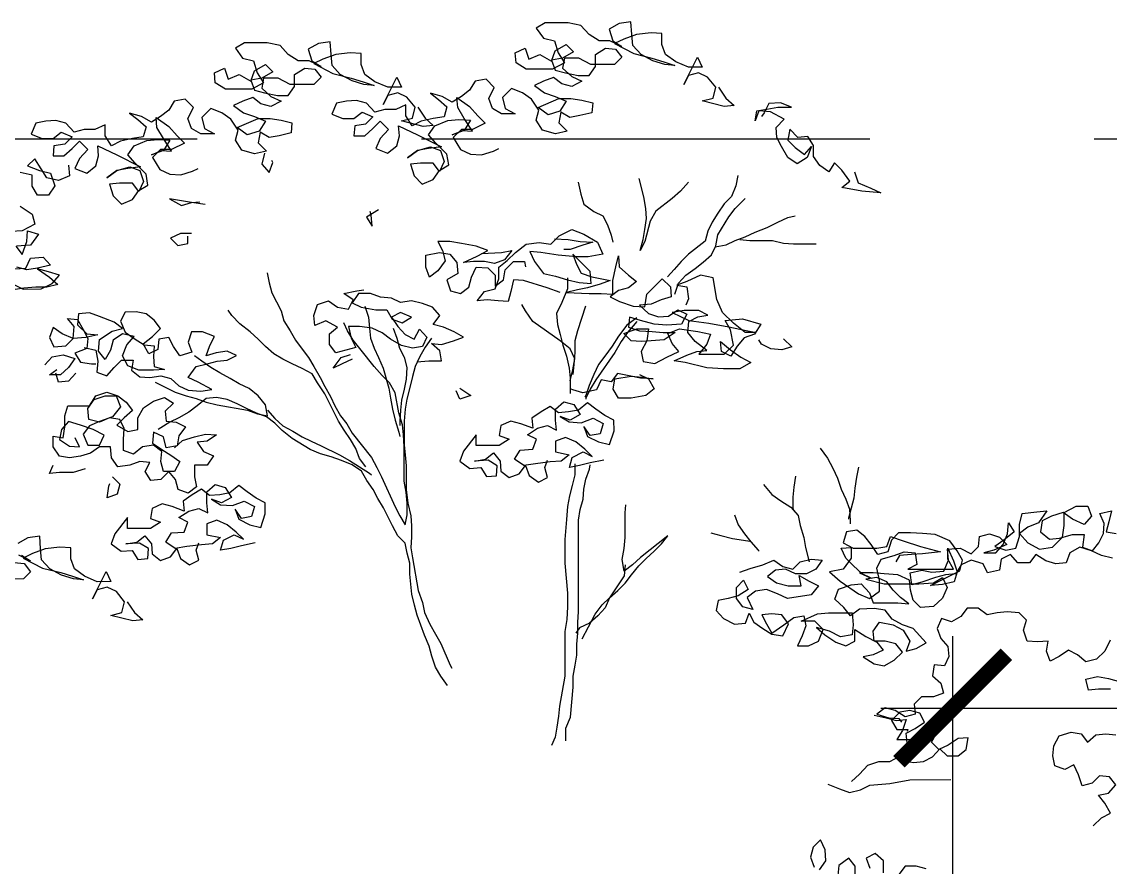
# Model space of a CAD drawing. Header units: millimetres. Extents: x -414464 to 1686, y -90036 to 108605.
# Drawn here: x -403870 to -402353, y 4199 to 5379 of the extents above; entities that cross this region are included whole.
import ezdxf

# ---------------------------------------------------------------- set-up
doc = ezdxf.new("R2010")
doc.units = ezdxf.units.MM
doc.header["$LTSCALE"] = 1000
doc.header["$MEASUREMENT"] = 0
doc.linetypes.add('AUDIT_D_120904163729-0', pattern=[0])
doc.linetypes.add('HIDDEN2', pattern=[0.1875, 0.125, -0.0625])
doc.layers.get('0').update_dxf_attribs({"linetype": 'AUDIT_D_120904163729-0'})
for name, color, linetype in [('a-rcc', 3, 'Continuous'), ('Lawn', 7, 'Continuous'), ('LAYER1', 7, 'Continuous'), ('Layer5', 100, 'Continuous'), ('LEVEL', 7, 'Continuous')]:
    doc.layers.add(name, color=color, linetype=linetype)
doc.styles.add('ATTR', font='romans.shx', dxfattribs={"width": 0.8, "height": 0.7})
doc.styles.add('style2', font='GOTHIC.TTF')
doc.dimstyles.new('Copy of jaya', dxfattribs={"dimtxt": 150, "dimasz": 200, "dimexe": 100, "dimexo": 100, "dimgap": 100, "dimtad": 1, "dimtih": 1, "dimtoh": 1, "dimdec": 0, "dimdsep": 46, "dimtxsty": 'style2', "dimblk": 'ARCHTICK', "dimcen": 2.5, "dimdle": 100, "dimclrd": 1, "dimclre": 1, "dimclrt": 3, "dimazin": 0, "dimtfac": 1, "dimtdec": 0, "dimtmove": 2, "dimatfit": 3, "dimfxl": 1, "dimarcsym": 0})

# ---------------------------------------------------------------- blocks, each defined once
blk = doc.blocks.new('_ArchTick')
at = {"color": 0, "linetype": 'ByBlock', "const_width": 0.15}
blk.add_lwpolyline([(-0.5, -0.5), (0.5, 0.5)], dxfattribs=at)
blk = doc.blocks.new('*D351')
at = {"layer": 'LAYER1', "color": 1, "lineweight": -2, "transparency": 16777216}
for p, q in [((-15349.8, 71.5), (-15349.8, 2531.3)), ((-11199.8, 200), (-11199.8, 2531.3)), ((-15449.8, 2431.3), (-14468.6, 2431.3)), ((-11099.8, 2431.3), (-12081, 2431.3))]:
    blk.add_line(p, q, dxfattribs=at)
at = {"layer": 'LAYER1', "color": 1, "lineweight": -2, "transparency": 16777216, "xscale": 150, "yscale": 150, "zscale": 150, "rotation": 180}
blk.add_blockref('_ArchTick', (-15349.8, 2431.3), dxfattribs=at)
at = {"layer": 'LAYER1', "color": 1, "lineweight": -2, "transparency": 16777216, "xscale": 150, "yscale": 150, "zscale": 150}
blk.add_blockref('_ArchTick', (-11199.8, 2431.3), dxfattribs=at)
at = {"layer": 'LAYER1', "color": 3, "transparency": 16777216, "insert": (-13274.8, 2431.3), "char_height": 150, "attachment_point": 5, "rotation": 180, "style": 'style2'}
blk.add_mtext('{\\H1.3333x;\\C256;LANDSCAPE BED}', dxfattribs=at)
blk = doc.blocks.new('TREEE')
at = {"layer": 'Layer5'}
for points in [[(-15.002, 194.312), (-15.625, 193.378), (-16.326, 192.756), (-15.47, 192.678), (-13.602, 193.143), (-14.535, 193.377), (-14.768, 194.312), (-14.067, 195.167), (-13.288, 195.556), (-12.432, 195.321), (-12.043, 194.543), (-13.209, 196.879), (-13.599, 196.023), (-12.431, 196.022), (-11.341, 196.488), (-10.484, 197.11), (-10.172, 197.966), (-10.171, 198.9), (-9.237, 198.977), (-7.992, 198.82), (-6.902, 198.43), (-6.124, 198.04), (-7.76, 197.185), (-9.317, 196.798), (-10.329, 196.487), (-11.263, 196.177), (-10.407, 196.254), (-9.395, 196.564), (-8.382, 197.108), (-7.681, 197.886), (-7.602, 198.82), (-7.524, 199.91), (-6.512, 199.753), (-5.656, 199.285), (-5.968, 198.274), (-6.747, 197.807), (-5.735, 198.273), (-4.801, 198.273), (-3.944, 198.817), (-3.242, 199.594), (-2.152, 199.827), (-0.206, 199.825), (0.572, 199.357), (-0.052, 198.502), (-0.986, 198.269), (-1.298, 197.257), (-1.844, 196.402), (-0.833, 195.856), (1.425, 195.854), (2.282, 196.398), (2.36, 197.254), (1.504, 197.644), (1.192, 196.71), (0.258, 197.1), (-0.754, 196.556), (-1.065, 197.413), (-1.998, 197.959), (-2.622, 197.336), (-1.688, 196.791), (-0.754, 196.634), (-1.066, 195.778), (-1.923, 195.545), (-3.013, 195.313), (-3.947, 195.314), (-4.491, 196.093), (-4.49, 197.105), (-5.346, 197.65), (-6.202, 197.573), (-6.748, 196.873), (-6.126, 196.25), (-4.102, 196.248), (-3.089, 196.792), (-1.844, 196.791), (-1.689, 195.934), (-2.468, 195.235), (-3.325, 194.846), (-2.469, 194.378), (-1.612, 194.611), (-0.911, 195.155), (-0.055, 194.843), (0.723, 194.453), (-0.134, 193.831), (-1.068, 193.521), (-2.003, 193.132), (-1.459, 192.276), (-0.447, 191.963), (0.41, 192.585), (-1.38, 193.365), (-2.392, 193.366), (-3.326, 193.211), (-4.26, 192.979), (-4.183, 192.122), (-3.172, 191.888), (-2.315, 191.731), (-1.537, 192.198), (-1.382, 191.263), (-2.083, 190.564), (-1.071, 190.329), (0.019, 190.639), (0.565, 191.495), (0.332, 192.352), (0.955, 193.285), (1.734, 193.829), (2.669, 194.218), (3.447, 193.439), (3.212, 192.505), (2.355, 192.039), (3.523, 192.037), (4.302, 192.504), (4.614, 193.36), (4.148, 194.294), (4.849, 194.994), (5.783, 194.838), (6.249, 194.059), (6.95, 193.513), (7.728, 193.046), (8.584, 193.512), (9.597, 193.822), (8.895, 193.278), (8.194, 192.656), (8.427, 191.799), (9.361, 191.643), (10.373, 191.408), (11.151, 191.018), (11.697, 191.874), (11.697, 192.808), (12.553, 192.418), (13.487, 192.418), (14.343, 192.183), (15.045, 192.961), (15.901, 193.194), (16.757, 193.115), (17.614, 192.959), (18.002, 192.024), (17.068, 191.636), (16.133, 191.637), (15.433, 192.182), (14.499, 191.794), (15.121, 191.171), (16.055, 191.014), (16.132, 190.158), (15.198, 190.159), (14.498, 190.782), (13.876, 191.405), (13.174, 190.705), (13.874, 189.926), (14.263, 189.07), (13.25, 188.681), (12.473, 189.305), (12.24, 190.161), (12.318, 191.017), (10.683, 190.24), (8.658, 189.23), (9.748, 189.074), (10.682, 188.917), (11.538, 188.294), (10.682, 188.917), (9.592, 189.23), (8.736, 188.919), (8.424, 187.985), (8.812, 187.128), (9.357, 187.829), (10.447, 187.828), (11.304, 187.749), (10.991, 186.737), (10.29, 186.037), (9.356, 186.427), (8.812, 187.206), (8.034, 187.674), (8.191, 188.608), (9.126, 189.541), (9.749, 190.241), (9.205, 191.02), (8.115, 191.488), (7.181, 191.567), (6.169, 191.49), (6.713, 190.633), (7.725, 190.243), (6.869, 190.633), (6.013, 190.556), (6.714, 191.645), (7.26, 192.579), (7.339, 193.435), (6.248, 192.658), (5.547, 191.88), (4.924, 191.258), (6.013, 190.712), (6.947, 190.711), (7.647, 190.01), (7.023, 188.998), (6.167, 188.61), (5.232, 188.533), (4.221, 188.845), (3.754, 189.079)], [(10.67, 192.603), (10.046, 191.669), (9.345, 191.047), (10.201, 190.969), (12.07, 191.434), (11.136, 191.668), (10.904, 192.603), (11.605, 193.458), (12.384, 193.847), (13.24, 193.613), (13.628, 192.834), (12.463, 195.17), (12.073, 194.314), (13.24, 194.313), (14.331, 194.779), (15.188, 195.401), (15.5, 196.257), (15.501, 197.191), (16.435, 197.268), (17.68, 197.112), (18.77, 196.721), (19.548, 196.331), (17.912, 195.477), (16.355, 195.089), (15.343, 194.778), (14.408, 194.468), (15.265, 194.545), (16.277, 194.855), (17.289, 195.399), (17.991, 196.177), (18.069, 197.111), (18.148, 198.201), (19.16, 198.044), (20.016, 197.576), (19.704, 196.565), (18.925, 196.098), (19.937, 196.565), (20.871, 196.564), (21.728, 197.108), (22.429, 197.886), (23.519, 198.118), (25.465, 198.116), (26.243, 197.649), (25.62, 196.793), (24.686, 196.56), (24.373, 195.549), (23.828, 194.693), (24.839, 194.147), (27.096, 194.145), (27.953, 194.689), (28.032, 195.545), (27.176, 195.935), (26.864, 195.001), (25.93, 195.391), (24.917, 194.847), (24.607, 195.704), (23.673, 196.25), (23.05, 195.628), (23.984, 195.082), (24.918, 194.925), (24.605, 194.069), (23.749, 193.837), (22.659, 193.604), (21.725, 193.605), (21.181, 194.384), (21.181, 195.396), (20.326, 195.941), (19.469, 195.864), (18.924, 195.164), (19.546, 194.541), (21.57, 194.539), (22.582, 195.083), (23.828, 195.082), (23.983, 194.226), (23.204, 193.526), (22.347, 193.137), (23.203, 192.669), (24.059, 192.902), (24.761, 193.446), (25.617, 193.134), (26.395, 192.744), (25.538, 192.122), (24.603, 191.812), (23.669, 191.423), (24.213, 190.567), (25.225, 190.254), (26.082, 190.876), (24.292, 191.656), (23.28, 191.657), (22.346, 191.503), (21.411, 191.27), (21.488, 190.414), (22.5, 190.179), (23.356, 190.023), (24.135, 190.489), (24.29, 189.555), (23.589, 188.855), (24.6, 188.62), (25.691, 188.931), (26.236, 189.786), (26.003, 190.643), (26.627, 191.576), (27.406, 192.121), (28.34, 192.509), (29.118, 191.73), (28.884, 190.796), (28.027, 190.33), (29.195, 190.329), (29.974, 190.795), (30.286, 191.651), (29.82, 192.586), (30.521, 193.285), (31.455, 193.129), (31.921, 192.35), (32.621, 191.804), (33.399, 191.337), (34.256, 191.803), (35.268, 192.113), (34.567, 191.569), (33.866, 190.947), (34.099, 190.091), (35.033, 189.934), (36.044, 189.7), (36.823, 189.31), (37.368, 190.165), (37.369, 191.1), (38.225, 190.71), (39.159, 190.709), (40.015, 190.474), (40.716, 191.252), (41.573, 191.485), (42.429, 191.406), (43.285, 191.25), (43.674, 190.315), (42.739, 189.927), (41.805, 189.928), (41.105, 190.473), (40.171, 190.085), (40.793, 189.462), (41.727, 189.305), (41.804, 188.449), (40.87, 188.45), (40.17, 189.073), (39.547, 189.696), (38.846, 188.996), (39.546, 188.217), (39.934, 187.361), (38.922, 186.972), (38.144, 187.596), (37.912, 188.452), (37.99, 189.309), (36.355, 188.532), (34.33, 187.522), (35.42, 187.365), (36.354, 187.208), (37.209, 186.585), (36.354, 187.208), (35.264, 187.521), (34.407, 187.21), (34.095, 186.276), (34.484, 185.42), (35.029, 186.12), (36.119, 186.119), (36.975, 186.04), (36.663, 185.028), (35.962, 184.328), (35.028, 184.719), (34.484, 185.497), (33.706, 185.965), (33.862, 186.899), (34.797, 187.832), (35.421, 188.532), (34.876, 189.311), (33.787, 189.779), (32.853, 189.858), (31.841, 189.781), (32.385, 188.924), (33.397, 188.534), (32.541, 188.924), (31.684, 188.847), (32.386, 189.936), (32.932, 190.87), (33.01, 191.726), (31.92, 190.949), (31.219, 190.171), (30.595, 189.549), (31.685, 189.003), (32.619, 189.002), (33.319, 188.301), (32.695, 187.289), (31.838, 186.901), (30.904, 186.824), (29.892, 187.136), (29.426, 187.37)], [(-26.607, 187.083), (-26.919, 186.149), (-28.009, 185.683), (-28.866, 185.295), (-27.231, 185.449), (-25.518, 185.759), (-26.219, 186.304), (-25.517, 187.238), (-24.894, 187.86), (-24.427, 187.081), (-23.648, 187.625), (-23.103, 188.403), (-23.102, 189.337), (-22.634, 190.115), (-21.778, 190.037), (-21.077, 190.737), (-20.922, 189.802), (-21.545, 189.18), (-22.324, 188.558), (-22.946, 189.259), (-22.558, 188.325), (-21.702, 187.779), (-20.923, 188.323), (-20.378, 189.257), (-19.988, 190.035), (-19.909, 190.891), (-20.609, 191.592), (-19.441, 192.214), (-18.429, 192.291), (-18.118, 191.435), (-18.273, 192.291), (-19.129, 192.447), (-20.063, 192.604), (-21.231, 192.605), (-20.296, 192.993), (-19.284, 192.915), (-18.896, 192.136), (-18.663, 191.824)], [(23.759, 188.672), (23.992, 187.737), (23.369, 187.037), (23.058, 187.894), (23.136, 188.049)], [(40.48, 187.672), (40.401, 186.738), (41.335, 186.347), (42.347, 186.58), (42.815, 187.358), (43.36, 188.214), (43.983, 187.591), (42.97, 187.202), (42.036, 186.97), (41.646, 185.88), (42.19, 185.101), (43.124, 185.1), (43.592, 185.878), (43.593, 186.812), (44.605, 187.045)], [(44.602, 184.165), (43.59, 183.465), (43.355, 182.609), (44.445, 182.063), (45.379, 181.985)], [(44.988, 180.739), (44.443, 180.039), (44.055, 181.129), (43.978, 182.064), (43.043, 181.753), (43.743, 180.818), (44.91, 180.739)], [(45.064, 178.793), (44.13, 178.872), (43.742, 179.729), (42.652, 179.807), (42.029, 179.107), (43.118, 178.873), (44.052, 178.716), (44.909, 178.949)], [(45.141, 177.47), (44.362, 177.081), (42.805, 177.083), (41.872, 177.551), (41.25, 178.252), (42.184, 178.562), (43.118, 178.795), (42.106, 178.095), (41.404, 177.473), (42.338, 177.239), (43.273, 177.238), (44.284, 177.159), (45.218, 177.003)], [(28.815, 184.308), (29.983, 184.462), (31.852, 184.772), (30.839, 184.228), (29.983, 184.462), (29.283, 184.541)], [(14.024, 183.854), (15.036, 183.231), (14.568, 182.453), (14.647, 183.387), (14.725, 183.698)], [(-1.473, 176.785), (-0.383, 177.173), (1.642, 177.794), (2.498, 177.871), (2.731, 176.859), (2.963, 176.002), (3.82, 176.079), (4.754, 176.156), (5.61, 176.078), (4.988, 176.857), (4.054, 177.091), (3.744, 177.948), (3.745, 178.959), (3.045, 179.505), (2.345, 180.206), (1.411, 180.908), (0.321, 181.064), (-0.691, 180.91), (-1.391, 181.611), (-2.48, 182.157), (-3.492, 181.768), (-4.661, 181.069), (-5.129, 180.057), (-3.883, 179.823), (-2.871, 179.822), (-1.314, 179.976), (0.165, 180.208), (1.099, 180.285), (0.709, 179.429), (-0.07, 178.418), (-1.082, 178.185), (-2.095, 177.875), (-3.107, 177.642), (-4.119, 177.565), (-4.04, 178.577), (-2.56, 180.055), (-2.872, 179.199), (-3.262, 178.421), (-4.196, 178.11), (-5.753, 177.801), (-4.897, 177.488), (-3.808, 177.176), (-2.952, 177.02), (-2.018, 176.785), (-3.964, 176.709), (-4.976, 176.71), (-5.988, 176.633), (-5.987, 177.801), (-6.219, 178.969), (-6.452, 179.903), (-6.531, 178.969), (-7.31, 178.269), (-8.011, 177.725), (-7.311, 177.179), (-6.455, 176.945), (-5.755, 176.399), (-6.533, 176.011), (-7.701, 175.623), (-8.714, 175.546), (-8.868, 176.636), (-10.19, 177.96), (-10.892, 177.26), (-10.97, 176.404), (-10.114, 176.17), (-9.258, 175.78), (-8.246, 175.701), (-9.025, 175.001), (-9.882, 174.691), (-10.738, 174.769), (-11.516, 175.315), (-12.295, 174.926), (-11.829, 174.07), (-10.583, 173.991), (-9.493, 174.067), (-8.325, 174.378), (-7.391, 174.688), (-7.314, 173.832), (-8.248, 173.521), (-9.338, 173.445), (-10.272, 173.368), (-11.284, 173.368), (-10.351, 172.745), (-9.261, 172.666), (-8.405, 172.587), (-7.548, 172.664), (-6.925, 173.287), (-8.015, 173.677), (-9.027, 173.678), (-8.872, 172.666), (-8.406, 171.731), (-8.562, 170.875), (-9.574, 170.72), (-10.586, 171.266), (-11.597, 171.734), (-11.052, 172.434), (-10.662, 173.29), (-11.673, 173.68), (-13.23, 173.448), (-14.32, 173.216), (-14.01, 172.359), (-13.31, 171.502), (-15.49, 171.504), (-16.267, 172.283), (-16.033, 173.606), (-15.565, 174.384), (-17.044, 174.541), (-18.601, 174.076), (-18.057, 173.219), (-17.201, 172.907), (-16.579, 172.206), (-16.035, 171.349), (-15.256, 171.737), (-15.177, 172.594), (-16.034, 171.894), (-16.891, 171.272), (-17.748, 170.806), (-16.814, 170.26), (-15.413, 170.259), (-14.012, 170.335), (-12.143, 170.8), (-11.209, 170.955), (-12.298, 171.423), (-13.154, 171.735), (-14.01, 171.814), (-12.998, 172.592), (-12.374, 173.369), (-12.451, 174.304), (-13.229, 174.694), (-14.085, 174.85), (-13.307, 175.239), (-12.061, 175.237), (-11.049, 175.081), (-12.451, 174.382), (-14.164, 174.15), (-15.877, 173.84), (-17.356, 173.53), (-18.212, 173.375), (-17.278, 173.374), (-16.266, 174.151), (-15.331, 175.085), (-14.863, 176.174), (-14.55, 178.042), (-13.459, 178.275), (-12.292, 177.729), (-11.436, 177.417), (-12.293, 177.262), (-12.449, 176.25), (-12.216, 175.705)], [(-16.804, 181.314), (-17.66, 181.237), (-19.606, 181.238), (-20.541, 181.006), (-21.397, 180.929), (-23.343, 180.93)], [(-1.002, 181.377), (-2.169, 181.3), (-3.181, 181.145), (-4.271, 181.069), (-3.415, 180.834), (-2.326, 180.444), (-1.781, 180.444)], [(29.981, 181.816), (30.915, 181.815), (31.771, 181.425), (31.147, 180.803), (30.291, 180.959), (30.292, 181.582)], [(5.225, 180.126), (3.512, 180.205), (2.656, 180.362), (3.278, 179.583), (4.134, 179.271), (4.991, 179.425), (5.925, 179.425), (6.781, 179.346), (5.614, 179.892), (4.68, 180.36), (5.692, 180.748), (6.938, 180.98), (7.95, 181.135), (8.962, 181.134), (8.572, 180.356), (8.338, 179.5), (8.96, 178.643), (9.66, 178.098), (9.972, 178.954), (9.973, 179.966), (8.806, 180.2), (7.949, 180.045), (7.326, 179.345), (7.247, 178.411), (8.181, 177.866), (7.868, 176.932), (7.012, 176.699), (6.312, 177.245), (6.079, 178.101), (5.691, 178.958), (4.679, 178.881), (4.055, 178.259), (4.055, 177.324), (3.354, 177.87), (3.2, 178.726), (2.5, 179.428), (1.565, 179.429), (1.487, 178.962)], [(-2.095, 178.031), (-2.095, 177.097), (-1.629, 175.928), (-1.163, 174.994), (-1.242, 174.06), (-1.476, 173.204), (-1.711, 172.27), (-2.023, 171.336), (-2.257, 170.324), (-2.336, 169.468), (-2.337, 168.145)], [(10.743, 170.857), (9.731, 170.936), (8.641, 170.937), (8.798, 171.793), (9.499, 172.415), (8.643, 172.338), (7.631, 172.651), (6.775, 172.963), (7.554, 173.429), (8.488, 173.817), (9.345, 174.05), (8.801, 174.829), (9.424, 175.529), (10.281, 175.84), (11.215, 176.072), (12.149, 175.916), (12.928, 176.304), (13.862, 176.381), (14.719, 176.692), (15.73, 176.691), (16.275, 175.912), (15.496, 175.524), (14.25, 175.291), (13.316, 175.292), (12.848, 174.514), (11.992, 174.203), (11.214, 174.671), (12.148, 175.06), (12.926, 174.67), (12.381, 173.892), (11.757, 173.192), (10.978, 172.803), (10.512, 173.66), (9.889, 172.96), (10.277, 172.181), (11.133, 172.025), (12.068, 172.257), (13.002, 172.801), (13.703, 173.346), (14.56, 173.734), (15.65, 173.889), (16.584, 173.888), (16.35, 172.876), (15.96, 172.098), (17.672, 171.629), (18.218, 172.33), (18.218, 173.264), (17.518, 173.809), (18.531, 174.353), (19.465, 173.963), (19.543, 174.819), (19.233, 175.754), (18.299, 176.066), (17.52, 175.522), (16.586, 175.367), (16.197, 176.146), (16.976, 176.69), (15.886, 176.924), (15.264, 177.003)], [(-3.654, 175.619), (-2.955, 173.517), (-2.722, 172.66), (-2.723, 171.648), (-2.646, 170.636), (-2.569, 169.78)], [(-2.336, 169.235), (-2.569, 170.169), (-2.724, 171.103), (-2.334, 171.959), (-1.477, 172.659), (0.86, 174.291), (1.484, 175.225), (1.796, 175.77)], [(39.157, 172.077), (38.145, 171.844), (37.989, 170.91), (38.066, 169.976), (37.209, 169.665), (36.587, 170.367), (35.965, 170.99), (34.953, 170.991), (35.108, 170.134), (34.407, 169.59), (33.55, 169.513), (32.616, 169.67), (31.76, 169.437), (31.059, 168.815), (30.28, 168.426), (29.19, 168.349), (28.256, 168.506), (29.424, 169.128), (30.281, 169.516), (29.581, 170.451), (28.647, 170.685), (27.791, 170.92), (26.935, 170.998), (26.157, 171.388), (26.936, 171.777), (27.869, 171.62), (28.726, 171.386), (28.415, 172.242), (28.026, 173.021), (29.039, 173.409), (29.973, 173.409), (30.283, 172.552), (29.971, 171.696), (30.983, 171.384), (31.529, 172.162), (31.919, 172.94), (32.775, 172.783), (32.852, 171.927), (33.63, 171.537), (34.098, 172.393), (33.32, 173.016), (32.62, 173.718), (33.165, 174.418), (33.867, 174.962), (34.723, 175.117), (35.657, 175.116), (36.046, 174.337), (35.656, 173.403), (34.877, 172.859), (34.02, 172.315), (33.163, 172.238), (33.24, 171.304), (33.162, 170.448), (32.305, 170.215), (33.239, 170.136), (34.485, 170.135), (35.419, 170.523), (35.887, 171.379), (35.499, 172.314), (34.877, 173.015), (35.889, 173.247), (36.667, 172.702), (36.9, 171.845), (37.366, 171.066), (37.911, 171.767), (37.835, 172.779), (36.745, 173.48), (35.889, 173.715), (36.59, 174.259), (37.836, 174.725), (38.693, 175.035), (39.627, 174.957), (39.704, 174.022), (38.925, 173.245), (37.991, 173.168), (39.002, 172.933), (40.092, 172.854), (41.027, 173.243), (41.806, 173.787), (42.116, 172.93), (41.726, 172.152), (40.714, 172.231), (40.092, 172.854), (40.015, 173.866), (40.561, 174.567), (39.704, 174.489), (39.237, 173.634), (38.847, 172.856), (38.924, 171.999), (39.935, 171.609), (39.467, 170.831), (38.533, 170.676), (38.144, 170.677)], [(-20.548, 172.832), (-21.249, 172.132), (-20.393, 171.898), (-19.459, 171.975), (-18.68, 172.363), (-18.447, 172.752)], [(16.27, 171.086), (17.126, 170.696), (17.904, 170.306), (17.205, 171.241), (16.426, 171.475)], [(33.083, 169.124), (31.369, 168.27), (30.435, 167.959), (29.578, 167.726), (28.722, 167.416), (27.788, 167.183), (25.218, 166.718), (24.362, 166.408), (23.505, 166.253), (23.662, 167.187), (24.285, 167.965), (25.064, 168.587), (25.921, 168.975), (26.7, 169.442), (27.557, 169.908), (28.335, 170.374), (29.114, 170.918), (29.738, 171.385)], [(42.503, 170.595), (41.881, 171.296), (40.947, 171.452), (39.935, 171.142), (40.479, 170.363), (41.179, 169.74), (42.113, 169.739), (41.491, 170.206)], [(-48.63, 154.087), (-47.696, 154.32), (-46.839, 154.709), (-45.827, 155.019), (-44.971, 154.551), (-44.661, 153.695), (-43.804, 153.616), (-42.948, 153.849), (-42.091, 154.393), (-41.547, 153.692), (-40.535, 153.691), (-39.911, 154.391), (-39.133, 154.001), (-38.979, 153.067), (-37.967, 152.832), (-37.577, 153.61), (-36.565, 153.921), (-35.709, 153.531), (-35.242, 152.752), (-34.386, 152.673), (-33.53, 152.439), (-32.363, 152.049), (-31.507, 151.814), (-31.35, 152.826), (-32.362, 153.061), (-33.218, 152.906), (-34.23, 152.984), (-34.619, 153.919), (-34.54, 154.853), (-35.63, 154.932), (-36.564, 154.466), (-37.186, 155.089), (-37.263, 155.945), (-38.119, 156.18), (-38.976, 155.869), (-39.599, 155.247), (-38.51, 154.779), (-37.654, 154.544), (-38.666, 154.545), (-39.288, 155.246), (-39.676, 156.181), (-39.753, 157.115), (-40.221, 156.337), (-39.365, 155.636), (-38.587, 155.09), (-39.522, 154.78), (-40.378, 154.936), (-40.688, 155.948), (-40.688, 156.96), (-40.92, 157.895), (-42.166, 158.052), (-43.022, 158.13), (-42.322, 157.118), (-41.388, 156.727), (-40.688, 156.182), (-41.39, 155.404), (-42.402, 154.86), (-43.492, 155.017), (-44.347, 155.874), (-44.502, 156.886), (-44.501, 157.976), (-45.512, 158.522), (-46.524, 158.523), (-46.837, 157.667), (-46.214, 156.965), (-45.202, 157.432), (-44.423, 157.976), (-43.411, 157.663), (-42.633, 157.273), (-42.479, 156.339), (-43.258, 155.717), (-44.114, 155.796), (-45.203, 156.108), (-46.215, 156.109), (-46.061, 155.019), (-46.917, 154.709), (-47.461, 155.41), (-47.85, 156.188), (-47.927, 157.045), (-47.537, 157.901), (-48.549, 158.135), (-48.316, 157.201), (-48.083, 156.344), (-48.94, 156.189)], [(-8.252, 169.785), (-9.031, 169.396), (-9.498, 168.541), (-8.798, 167.995), (-7.553, 167.76), (-6.463, 167.759), (-5.995, 168.537), (-6.15, 169.394), (-7.551, 169.629), (-8.485, 169.552), (-9.42, 169.397), (-8.33, 169.474), (-7.24, 169.706), (-6.383, 169.861), (-5.839, 169.16), (-4.983, 169.315), (-4.594, 168.458), (-3.427, 168.224), (-2.57, 168.456), (-2.415, 168.534)], [(39.856, 169.897), (40.478, 169.195), (41.334, 169.117), (41.568, 169.895)], [(7.082, 168.603), (6.148, 167.981), (7.082, 167.669), (7.394, 168.369)], [(31.443, 163.521), (30.743, 164.144), (29.731, 164.457), (28.797, 164.691), (27.863, 164.614), (28.641, 164.069), (29.497, 163.99), (28.952, 163.212), (28.095, 162.824), (28.639, 162.045), (29.729, 162.044), (29.728, 161.032), (29.572, 160.175), (30.272, 159.63), (31.128, 159.941), (31.363, 160.797), (31.908, 161.497), (32.608, 160.795), (33.464, 160.717), (33.932, 161.495), (33.544, 162.274), (34.4, 162.351), (35.256, 162.039), (36.268, 161.882), (36.813, 162.66), (36.892, 163.594), (37.826, 163.593), (38.604, 163.047), (39.46, 162.813), (40.394, 162.657), (41.251, 162.811), (41.796, 163.589), (41.797, 164.524), (40.941, 164.369), (40.786, 165.303), (40.787, 166.237), (40.554, 167.094), (38.686, 167.095), (38.142, 167.952), (37.208, 168.264), (36.273, 167.954), (35.572, 167.409), (35.027, 166.709), (35.727, 166.086), (36.349, 165.463), (35.414, 164.919), (34.558, 165.075), (34.559, 166.087), (34.093, 166.944), (33.237, 167.489), (32.303, 167.802), (31.524, 167.335), (32.224, 166.634), (32.146, 165.778), (31.289, 165.701), (30.51, 165.312), (31.055, 164.533), (31.21, 163.677), (32.143, 163.52), (32.378, 164.454), (33.235, 164.843), (33.311, 163.909), (32.533, 163.364), (31.754, 162.898), (30.975, 162.354), (31.441, 161.497), (32.375, 161.496), (32.609, 162.352), (32.532, 163.209), (33.234, 163.753), (34.167, 163.596), (34.945, 162.973), (35.802, 163.284), (35.803, 164.218), (35.726, 165.152), (36.116, 165.93), (36.972, 166.085), (37.828, 165.695), (38.762, 165.928), (38.841, 166.862), (38.297, 167.641), (37.363, 167.953), (36.429, 167.954), (36.039, 167.02), (36.739, 166.163), (37.828, 165.773), (38.684, 165.383), (39.228, 164.682), (38.838, 163.748), (37.826, 163.749), (37.438, 164.605), (38.372, 165.072), (39.463, 165.46), (40.475, 165.77), (41.097, 165.069), (41.252, 164.213), (40.395, 163.669), (39.539, 163.591), (39.929, 164.37)], [(-5.223, 162.465), (-4.055, 162.23), (-3.121, 161.996), (-2.265, 161.839), (-2.498, 162.696), (-3.431, 163.164), (-4.21, 162.775), (-3.587, 163.397), (-2.808, 164.019), (-1.951, 164.408), (-1.095, 164.096), (-1.096, 163.162), (-2.264, 162.929), (-1.564, 162.384), (-0.63, 162.305), (0.615, 162.148), (1.627, 161.991), (2.406, 162.536), (1.94, 163.315), (0.85, 163.393), (0.54, 164.25), (1.318, 164.638), (0.463, 165.184), (-0.393, 165.418), (-1.172, 165.03), (-1.094, 165.886), (-1.093, 166.82), (-1.793, 167.444), (-2.649, 167.211), (-3.195, 166.355), (-2.339, 165.887), (-1.483, 166.198), (-2.261, 165.732), (-3.273, 165.655), (-4.285, 166.045), (-5.142, 165.578), (-4.909, 164.722), (-4.053, 164.566), (-3.507, 165.343), (-3.819, 164.487), (-4.754, 164.021), (-5.688, 163.789), (-6.077, 164.957), (-6.076, 165.891), (-5.297, 166.279), (-4.518, 166.823), (-3.817, 167.368), (-3.039, 166.744), (-2.183, 166.588), (-1.327, 166.509), (-0.626, 167.053), (0.152, 166.586), (0.93, 166.04), (0.852, 165.184), (1.864, 165.572), (2.721, 165.805), (3.577, 165.415), (3.731, 164.558), (2.875, 164.248), (3.731, 163.702), (5.677, 163.7), (5.678, 164.634), (6.766, 163.232), (7.077, 162.376), (6.22, 161.754), (5.286, 161.832), (4.818, 161.054), (3.962, 161.133), (3.885, 161.989), (4.664, 162.456), (5.831, 162.377), (4.897, 162.533), (4.197, 163.079), (3.652, 162.379), (3.573, 161.523), (2.872, 160.978), (2.016, 161.291), (1.472, 161.992), (1.159, 161.136), (0.381, 160.591), (-0.398, 160.981), (-0.163, 161.837), (-0.396, 162.46)], [(-23.671, 163.494), (-24.294, 162.638), (-24.762, 161.782), (-25.152, 160.926), (-25.464, 159.992), (-25.854, 159.136), (-26.166, 158.28), (-26.245, 157.269), (-26.245, 157.035)], [(-26.941, 161.862), (-26.787, 161.006), (-26.632, 160.071), (-26.555, 159.215), (-26.089, 157.502), (-26.089, 157.424)], [(39.07, 161.724), (40.082, 161.411), (41.249, 161.41), (42.105, 161.332), (41.795, 162.033)], [(-21.571, 161.079), (-21.416, 160.144), (-21.339, 159.288), (-21.34, 158.354), (-21.418, 158.12)], [(36.734, 161.025), (36.111, 160.403), (36.343, 159.547), (37.199, 159.234), (37.045, 160.246), (36.967, 160.48)], [(-18.847, 160.375), (-19.548, 159.52), (-20.327, 158.976), (-21.184, 158.432), (-21.808, 157.732), (-21.964, 156.875), (-22.276, 155.864), (-22.433, 155.008), (-22.745, 153.762)], [(24.541, 155.389), (25.708, 155.155), (26.642, 154.92), (27.498, 154.764), (27.265, 155.62), (26.332, 156.088), (25.553, 155.7), (26.176, 156.322), (26.955, 156.944), (27.812, 157.332), (28.668, 157.02), (28.667, 156.086), (27.499, 155.853), (28.199, 155.308), (29.133, 155.229), (30.379, 155.072), (31.39, 154.916), (32.169, 155.46), (31.703, 156.239), (30.613, 156.318), (30.303, 157.174), (31.081, 157.563), (30.226, 158.108), (29.37, 158.343), (28.591, 157.954), (28.669, 158.81), (28.67, 159.745), (27.97, 160.368), (27.114, 160.135), (26.568, 159.279), (27.424, 158.812), (28.281, 159.122), (27.502, 158.656), (26.49, 158.579), (25.478, 158.969), (24.621, 158.503), (24.854, 157.646), (25.71, 157.49), (26.256, 158.268), (25.944, 157.412), (25.009, 156.946), (24.075, 156.713), (23.687, 157.881), (23.687, 158.815), (24.466, 159.204), (25.245, 159.748), (25.946, 160.292), (26.724, 159.669), (27.58, 159.512), (28.437, 159.433), (29.138, 159.978), (29.916, 159.51), (30.694, 158.964), (30.615, 158.108), (31.627, 158.496), (32.484, 158.729), (33.34, 158.339), (33.495, 157.483), (32.638, 157.172), (33.494, 156.626), (35.44, 156.625), (35.441, 157.559), (36.529, 156.157), (36.84, 155.3), (35.983, 154.678), (35.049, 154.757), (34.581, 153.979), (33.725, 154.057), (33.648, 154.914), (34.427, 155.38), (35.594, 155.301), (34.66, 155.458), (33.96, 156.003), (33.415, 155.303), (33.336, 154.447), (32.635, 153.903), (31.779, 154.215), (31.235, 154.916), (30.923, 154.06), (30.144, 153.516), (29.366, 153.906), (29.6, 154.762), (29.367, 155.385)], [(-16.358, 157.804), (-16.671, 156.948), (-17.216, 156.17), (-17.762, 155.47), (-18.385, 154.77), (-18.463, 154.693)], [(-16.83, 152.901), (-17.686, 153.213), (-18.776, 153.525), (-19.709, 153.915), (-20.488, 153.371), (-21.345, 153.138), (-21.967, 153.762), (-22.901, 153.996), (-23.835, 153.919), (-23.291, 153.14), (-22.513, 152.75), (-21.579, 152.749), (-20.722, 153.138), (-19.866, 153.059), (-19.166, 152.514), (-19.945, 151.969), (-20.957, 151.737), (-22.047, 151.738), (-21.89, 152.594), (-22.747, 152.128), (-23.526, 151.739), (-22.904, 150.96), (-20.88, 150.647), (-20.023, 151.035), (-19.089, 151.424), (-18.155, 151.267), (-17.455, 150.722), (-17.923, 149.71), (-17.066, 149.943), (-16.521, 150.643), (-16.52, 151.577), (-17.142, 152.2), (-17.532, 151.422), (-16.676, 150.877), (-15.82, 150.642), (-14.964, 150.486), (-14.809, 149.629), (-15.432, 148.929), (-16.367, 148.463), (-17.301, 148.542), (-17.612, 149.398), (-18.002, 148.62), (-18.781, 148.076), (-19.559, 147.61), (-20.494, 147.455), (-20.96, 148.467), (-20.414, 149.245), (-19.558, 149.322), (-18.702, 149.244), (-19.092, 148.466), (-19.559, 147.688), (-20.571, 148.389), (-21.426, 149.013), (-22.282, 149.169), (-22.439, 148.313), (-22.128, 147.456), (-21.74, 146.6), (-22.674, 146.601), (-23.53, 146.991), (-23.918, 148.003), (-23.217, 148.703), (-22.049, 148.702), (-23.45, 149.326), (-24.384, 149.405), (-26.408, 149.406), (-26.487, 148.395), (-26.41, 147.538), (-25.398, 147.382), (-24.463, 147.848), (-23.373, 148.158), (-24.074, 147.536), (-25.009, 146.914), (-25.866, 146.604), (-26.644, 146.993), (-26.643, 148.005), (-27.577, 147.384), (-28.512, 146.917), (-29.058, 146.217), (-28.202, 145.827), (-27.346, 145.671), (-28.28, 145.049), (-29.137, 144.894), (-29.992, 145.362), (-30.692, 146.063), (-30.147, 146.763), (-29.213, 146.996), (-28.278, 146.995), (-28.2, 147.851), (-28.744, 148.63), (-29.912, 148.398), (-30.769, 147.931), (-31.314, 146.998), (-31.004, 146.141), (-31.86, 146.376), (-32.716, 146.843), (-31.625, 148.088), (-30.69, 148.398), (-29.834, 148.865), (-29.21, 149.643), (-28.276, 149.797), (-27.03, 149.718), (-26.253, 149.173), (-25.707, 149.873), (-24.928, 150.573), (-25.238, 151.429), (-26.328, 151.82), (-27.184, 151.898), (-27.885, 151.12), (-28.198, 150.264), (-30.299, 150.266), (-31.234, 150.189), (-30.532, 150.734), (-29.909, 151.356), (-29.364, 152.056), (-28.507, 152.444), (-27.573, 152.288), (-29.13, 151.9), (-32.088, 151.903), (-33.334, 151.982), (-34.112, 152.449), (-34.502, 151.593), (-34.113, 150.659), (-33.336, 149.958), (-32.246, 149.879), (-31.623, 150.501), (-31.388, 151.357), (-31.31, 152.213), (-30.297, 152.679), (-29.129, 152.756), (-28.195, 152.833), (-27.028, 152.832), (-28.04, 152.366), (-27.261, 152.755), (-26.482, 153.454), (-25.859, 154.077), (-25.469, 154.932), (-26.325, 155.011), (-26.326, 154.077), (-25.626, 153.142), (-24.459, 152.908), (-25.394, 152.13), (-26.951, 151.042), (-27.886, 150.653), (-28.742, 151.277), (-28.741, 152.211), (-28.506, 153.223), (-28.895, 154.001), (-29.984, 154.314), (-30.84, 154.626), (-31.774, 154.549), (-31.931, 153.537), (-31.153, 153.147), (-35.045, 153.151), (-34.577, 154.007), (-34.577, 154.941), (-35.045, 153.851), (-35.357, 152.918), (-35.124, 152.061), (-34.112, 151.827), (-33.1, 151.748), (-35.59, 152.996), (-35.823, 153.93), (-35.355, 154.708), (-34.732, 155.564), (-33.486, 156.107), (-32.396, 156.184), (-31.384, 156.261), (-30.372, 156.26), (-29.75, 155.637), (-29.439, 154.625), (-28.583, 154.39), (-28.037, 155.246), (-27.492, 155.946), (-26.791, 156.491), (-25.935, 156.334), (-25.624, 155.4), (-26.481, 154.933), (-28.505, 154.935), (-29.361, 155.092), (-29.671, 155.948), (-30.762, 155.56), (-32.241, 155.094), (-33.954, 154.629), (-32.397, 154.472), (-31.463, 154.393), (-30.451, 154.314), (-30.14, 153.769)], [(-14.336, 156.246), (-15.192, 156.013), (-16.205, 155.78), (-17.139, 155.625), (-17.684, 155.548)], [(35.464, 150.371), (34.841, 149.438), (34.14, 148.815), (34.996, 148.737), (36.864, 149.202), (35.931, 149.437), (35.698, 150.371), (36.399, 151.227), (37.178, 151.615), (38.034, 151.381), (38.423, 150.602), (37.257, 152.938), (36.867, 152.082), (38.035, 152.081), (39.125, 152.547), (39.982, 153.169), (40.294, 154.025), (40.295, 154.959), (41.229, 155.036), (42.474, 154.88), (43.564, 154.489), (44.342, 154.1), (42.706, 153.245), (41.149, 152.857), (40.137, 152.546), (39.203, 152.236), (40.059, 152.313), (41.071, 152.623), (42.084, 153.167), (42.785, 153.945), (42.864, 154.879), (42.943, 155.969), (43.954, 155.812), (44.81, 155.345)], [(44.498, 154.333), (43.719, 153.867), (44.731, 154.333)], [(45.12, 153.71), (44.264, 153.633), (43.718, 152.932), (44.34, 152.309), (46.364, 152.307)], [(-46.975, 131.21), (-47.675, 131.911), (-48.453, 132.301), (-47.986, 133.157), (-47.44, 133.857), (-48.296, 134.013), (-48.918, 134.715), (-48.373, 135.415), (-47.516, 135.492), (-46.894, 134.868), (-46.038, 134.634), (-45.726, 135.568), (-45.336, 136.424), (-44.558, 136.034), (-43.701, 136.345), (-43.545, 137.201), (-43.622, 138.057), (-44.088, 138.914), (-45.1, 139.226), (-45.956, 139.071), (-46.502, 138.371), (-47.202, 138.994), (-48.058, 139.073), (-48.914, 138.996)], [(-48.444, 142.888), (-47.432, 142.887), (-46.576, 142.808), (-46.341, 143.742), (-47.353, 143.977), (-48.287, 143.822), (-49.299, 143.511)], [(-48.44, 147.091), (-47.974, 146.157), (-47.274, 145.456), (-46.34, 145.221), (-45.639, 145.843), (-44.86, 146.232), (-44.082, 145.686), (-43.304, 145.296), (-42.992, 146.152), (-43.147, 147.009), (-42.213, 146.93), (-41.356, 147.007), (-41.044, 147.941), (-41.277, 148.797), (-40.653, 149.419), (-39.641, 149.496), (-38.785, 149.418), (-37.929, 149.261), (-37.15, 149.805), (-36.216, 149.805), (-35.672, 149.104), (-34.894, 148.636), (-34.037, 148.946), (-33.649, 148.09), (-33.961, 147.234), (-34.584, 146.534), (-34.663, 145.677), (-34.274, 144.899), (-33.418, 144.976), (-33.263, 144.041), (-33.964, 143.419), (-34.199, 142.563), (-33.343, 142.251), (-32.331, 142.25), (-31.708, 141.627), (-31.787, 140.771), (-30.931, 140.536), (-30.074, 141.081), (-29.218, 141.313), (-28.518, 140.768), (-29.53, 140.457), (-30.386, 140.38), (-30.62, 140.069)], [(-28.284, 140.69), (-29.296, 140.457), (-30.153, 140.224), (-31.009, 140.303), (-30.699, 139.369), (-30.232, 138.59), (-31.322, 138.591), (-31.945, 137.891), (-31.012, 137.656), (-30.701, 136.8), (-31.635, 136.645), (-32.491, 136.723), (-33.269, 137.113), (-33.892, 137.815), (-34.515, 137.192), (-35.449, 137.193), (-36.149, 137.739), (-36.304, 138.751), (-35.448, 138.672), (-34.592, 138.127), (-33.814, 137.737), (-33.191, 138.359), (-33.657, 139.216), (-34.357, 139.839), (-33.656, 140.461), (-33.034, 139.682), (-32.645, 138.748), (-32.023, 138.124), (-31.089, 138.279), (-31.01, 139.135), (-31.788, 139.525), (-32.566, 140.071), (-32.176, 140.849), (-31.32, 141.082), (-30.464, 140.925), (-29.764, 140.224), (-30.231, 139.446), (-31.166, 139.447), (-31.088, 139.291)], [(-32.733, 127.538), (-31.877, 127.771), (-30.943, 127.77), (-30.398, 127.069)], [(-29.075, 127.223), (-29.074, 128.235), (-28.373, 128.857), (-27.595, 128.468), (-27.907, 127.612)], [(-26.662, 126.676), (-26.661, 127.766), (-26.116, 128.466), (-25.26, 127.843), (-25.183, 126.986)], [(-23.626, 127.452), (-24.17, 128.231), (-24.091, 129.165), (-23.701, 130.021), (-23.079, 129.398), (-22.846, 128.541), (-23.158, 127.685)]]:
    blk.add_lwpolyline(points, dxfattribs=at)
at = {"layer": 'Layer5', "color": 24}
for points in [[(-16.643, 186.763), (-16.488, 185.906), (-16.1, 184.972), (-15.478, 184.348), (-14.934, 183.569), (-14.467, 182.79), (-14.079, 182.012), (-13.846, 181.155), (-12.446, 180.064), (-11.824, 179.441), (-11.202, 178.74), (-10.657, 178.116)], [(-12.44, 186.214), (-11.74, 185.435), (-11.04, 184.811), (-9.64, 183.72), (-9.174, 182.863), (-8.708, 181.151), (-8.32, 180.372), (-8.553, 181.306), (-8.707, 182.162), (-8.862, 183.097), (-8.784, 183.953), (-8.627, 184.965), (-8.236, 186.521)], [(-3.021, 186.205), (-3.256, 185.193), (-3.49, 184.337), (-4.347, 183.715), (-5.126, 183.327), (-5.516, 182.549), (-5.828, 181.693), (-5.984, 181.07)], [(-11.281, 176.638), (-11.592, 177.572), (-12.214, 178.273), (-12.992, 178.819), (-13.692, 179.365), (-14.392, 179.988), (-14.781, 180.767), (-14.935, 181.701), (-15.868, 183.259), (-16.412, 183.96), (-17.268, 184.817)], [(-14.703, 180.689), (-15.637, 180.845), (-16.415, 181.235), (-17.271, 181.548), (-18.127, 181.938), (-19.138, 182.328), (-20.072, 182.796), (-20.928, 183.186), (-21.551, 183.342)], [(23.517, 178.474), (23.36, 177.618), (23.126, 176.762), (22.346, 175.206), (22.112, 174.35), (21.566, 173.494), (21.098, 172.716), (20.552, 171.938), (20.007, 171.238), (19.539, 170.46), (18.993, 169.526), (18.603, 168.748), (18.136, 167.892), (17.746, 167.114), (17.278, 166.259), (16.732, 165.558), (16.265, 164.78), (14.628, 162.68), (14.16, 161.824), (13.77, 161.046), (12.6, 158.478), (12.21, 157.7), (11.742, 156.922), (11.587, 157.779), (11.588, 158.791), (11.667, 159.725), (11.824, 160.659), (11.826, 163.617), (11.905, 164.629), (11.984, 165.485), (12.296, 166.497), (12.609, 168.209), (13.077, 169.065), (13.7, 169.687), (14.401, 170.465), (15.493, 171.865), (16.194, 172.721), (16.662, 173.499), (16.974, 174.199)], [(15.185, 175.602), (14.872, 174.668), (14.794, 173.734), (14.715, 172.878), (14.403, 172.022), (14.013, 171.244), (13.623, 170.31), (13.154, 168.598), (12.998, 167.742), (12.841, 166.808), (12.607, 165.874), (12.295, 164.862), (12.216, 164.473)], [(15.094, 161.901), (15.64, 162.601), (15.952, 163.457), (16.42, 164.235), (16.965, 165.013), (17.433, 165.791), (18.603, 168.126), (19.226, 169.059), (19.694, 169.837), (20.551, 170.303), (21.408, 170.692), (22.186, 171.08), (22.965, 171.547), (23.666, 172.169), (24.29, 172.791), (24.991, 173.413), (25.848, 174.113), (26.549, 174.813), (26.861, 175.28)], [(-8.014, 174.611), (-7.158, 173.987), (-6.458, 173.053), (-5.914, 172.196), (-5.292, 171.339), (-4.748, 170.638), (-4.36, 169.781), (-3.971, 168.847), (-3.661, 167.99), (-3.583, 167.835)], [(-8.014, 174.3), (-7.236, 173.365), (-6.692, 172.586), (-6.148, 171.651), (-4.516, 169.314), (-4.049, 168.536), (-3.661, 167.757), (-3.661, 167.679)], [(9.5, 172.882), (10.044, 172.103), (10.51, 171.325), (10.898, 170.468), (11.131, 169.611), (11.364, 168.677), (11.597, 167.665), (11.751, 166.809), (11.828, 165.796), (11.826, 163.773), (11.748, 162.916), (11.669, 161.982), (11.667, 159.958), (11.511, 158.791), (11.276, 157.701), (11.197, 156.845), (11.197, 155.911), (11.274, 154.977), (11.117, 154.121), (10.647, 151.319), (10.257, 150.307), (10.101, 149.451), (9.633, 148.439), (9.165, 147.583), (8.697, 146.805), (7.917, 144.938), (7.761, 144.705)], [(12.77, 173.736), (12.458, 172.88), (12.223, 172.024), (11.833, 171.246), (11.599, 170.389), (11.676, 169.377), (11.831, 168.521), (12.064, 167.587), (12.141, 166.73), (12.218, 165.796), (12.217, 165.407)], [(8.149, 143.225), (8.695, 144.003), (9.162, 144.781), (9.475, 145.715), (9.709, 146.571), (10.099, 147.505), (10.723, 149.217), (10.958, 150.073), (11.192, 151.007), (11.349, 152.719), (11.35, 153.653), (11.584, 154.509), (11.741, 155.365), (12.364, 155.988), (12.832, 156.844), (13.612, 158.4), (14.08, 159.178), (14.47, 159.956), (15.015, 160.734), (15.483, 161.512), (16.262, 162.056), (17.196, 162.444), (18.053, 162.755), (18.987, 162.988), (19.844, 163.376), (21.402, 164.309), (22.259, 165.008), (22.882, 165.631), (23.583, 166.175), (24.44, 166.486), (25.296, 166.874), (26.075, 167.262), (26.932, 167.651), (27.866, 167.806), (28.722, 167.727), (29.5, 167.104), (30.2, 166.558), (31.056, 166.09), (31.834, 165.7), (32.612, 165.233), (32.846, 165.077)], [(23.506, 166.72), (22.882, 166.02), (22.181, 165.398), (21.324, 164.932), (20.546, 164.465), (19.767, 164.077), (18.91, 163.688), (17.353, 162.911), (16.496, 162.445), (14.782, 161.357), (14.627, 161.201)], [(-1.975, 138.486), (-1.974, 139.576), (-2.362, 140.51), (-2.594, 143.079), (-2.593, 144.013), (-2.748, 144.948), (-2.902, 145.804), (-2.902, 146.738), (-2.979, 147.672), (-2.978, 148.607), (-3.055, 149.541), (-3.048, 157.325), (-3.202, 158.259), (-3.435, 159.116), (-3.512, 159.972), (-3.667, 160.829), (-3.978, 161.685), (-4.055, 162.075)], [(-2.732, 162.151), (-2.733, 161.217), (-2.5, 160.283), (-2.267, 159.426), (-2.112, 158.492), (-2.036, 157.402), (-1.881, 155.689), (-1.883, 153.665), (-2.119, 151.097), (-2.12, 149.929), (-2.043, 148.839), (-1.889, 147.827), (-1.892, 144.013), (-1.427, 141.444), (-1.35, 140.587), (-1.196, 139.653), (-1.041, 138.796), (-0.73, 138.096)], [(-3.368, 147.206), (-3.912, 148.218), (-4.456, 149.308), (-5.078, 150.088), (-5.7, 150.711), (-6.4, 151.334), (-7.023, 151.958), (-7.567, 152.659), (-8.189, 153.438), (-8.811, 154.061), (-9.511, 154.684), (-10.133, 155.308), (-10.677, 156.009), (-8.344, 154.138), (-7.644, 153.515), (-6.944, 152.969), (-6.787, 153.981), (-6.942, 154.916), (-7.019, 155.85), (-7.017, 157.952), (-7.094, 158.652)], [(-7.021, 153.514), (-6.944, 152.58), (-5.7, 150.711), (-5.312, 149.854), (-4.69, 149.153), (-3.99, 148.53), (-3.134, 148.14), (-2.823, 147.672)], [(-26.343, 135.005), (-27.043, 135.629), (-27.743, 136.408), (-28.677, 136.72), (-29.611, 136.721), (-30.467, 137.189), (-31.089, 137.812), (-31.245, 137.812)], [(-24.32, 134.77), (-25.332, 134.382), (-26.188, 134.071), (-27.122, 134.305), (-27.9, 134.695), (-29.613, 134.853), (-31.325, 135.166), (-34.828, 135.169)]]:
    blk.add_lwpolyline(points, dxfattribs=at)
blk = doc.blocks.new('T8 levels')
at = {"layer": 'LEVEL', "color": 8, "linetype": 'HIDDEN2', "ltscale": 5}
blk.add_line((0, -102352.8), (-83963.5, -102352.8), dxfattribs=at)
blk = doc.blocks.new('building-10-dopoff')
at = {"layer": 'Lawn', "color": 7, "extrusion": (0, 0, -1), "xscale": 16.32960000000184, "yscale": 16.32960000000184, "zscale": -16.32960000000184, "rotation": 359.9999999999997}
blk.add_blockref('TREEE', (15921.1, 124.1), dxfattribs=at)
at = {"color": 8, "style": 'ATTR', "text_generation_flag": 4, "width": 0.8, "flags": 9}
blk.add_attdef('ESTCODE', (-3884.6, 171.2), '', height=22.3, rotation=180, dxfattribs=at)
at = {"layer": 'LAYER1'}
dim = blk.add_linear_dim(base=(-11199.8, 2431.3), p1=(-15349.8, -28.5), p2=(-11199.8, 100), angle=180, text='{\\H1.3333x;\\C256;LANDSCAPE BED}', dimstyle='Copy of jaya', override={"dimasz": 150, "dimtad": 0}, dxfattribs=at)
dim.commit()
dim.dimension.update_dxf_attribs({"geometry": '*D351', "text_midpoint": (-13274.8, 2431.3)})

msp = doc.modelspace()

# ---------------------------------------------------------------- block references
msp.add_blockref('building-10-dopoff', (-387222.4, 1990, -0.8))
at = {"layer": 'a-rcc', "linetype": 'ByBlock'}
msp.add_blockref('T8 levels', (-330500.1, 107567.8, -0.6), dxfattribs=at)

doc.saveas('drawing.dxf')
